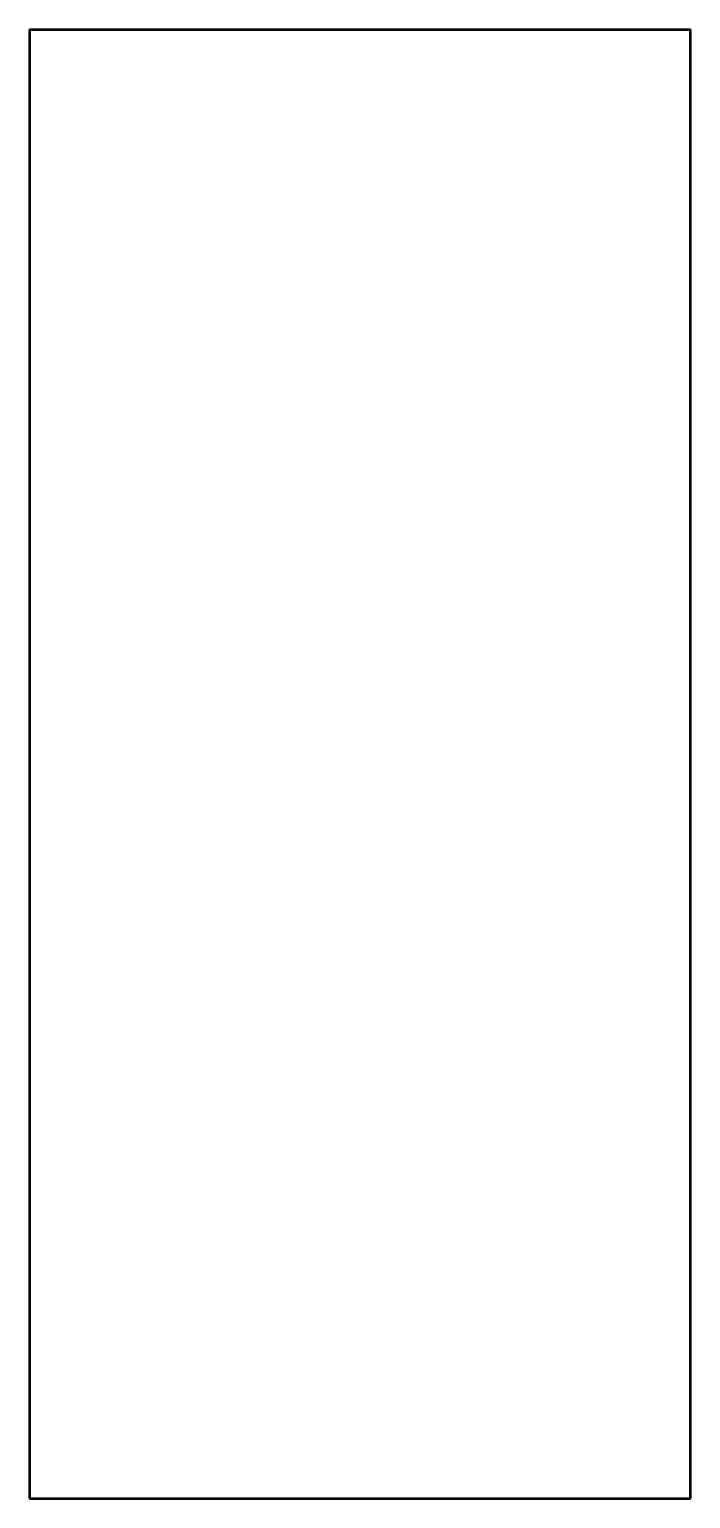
# Model space of a CAD drawing. Header units: metres. Extents: x 1078 to 2200, y 981 to 1979.
# Drawn here: x 2199.439 to 2200.339, y 1976.911 to 1978.911 of the extents above.
import ezdxf

# ---------------------------------------------------------------- set-up
doc = ezdxf.new("R2010")
doc.units = ezdxf.units.M
doc.layers.add('wall', color=7, linetype='Continuous', lineweight=50, plot=False)

msp = doc.modelspace()

# ---------------------------------------------------------------- linework, layer by layer
at = {"layer": 'wall'}
for p, q in [((2199.4389, 1978.9113), (2199.4389, 1978.6613)), ((2199.4389, 1978.9113), (2200.3389, 1978.9113)), ((2200.3389, 1976.9113), (2200.3389, 1978.9113)), ((2199.4389, 1978.6613), (2199.4389, 1978.4113)), ((2199.4389, 1978.4113), (2199.4389, 1978.1613)), ((2199.4389, 1978.1613), (2199.4389, 1977.9113)), ((2199.4389, 1977.9113), (2199.4389, 1977.6613)), ((2199.4389, 1977.6613), (2199.4389, 1977.4113)), ((2199.4389, 1977.4113), (2199.4389, 1977.1613)), ((2199.4389, 1977.1613), (2199.4389, 1976.9113)), ((2199.4389, 1976.9113), (2200.3389, 1976.9113))]:
    msp.add_line(p, q, dxfattribs=at)

doc.saveas('drawing.dxf')
